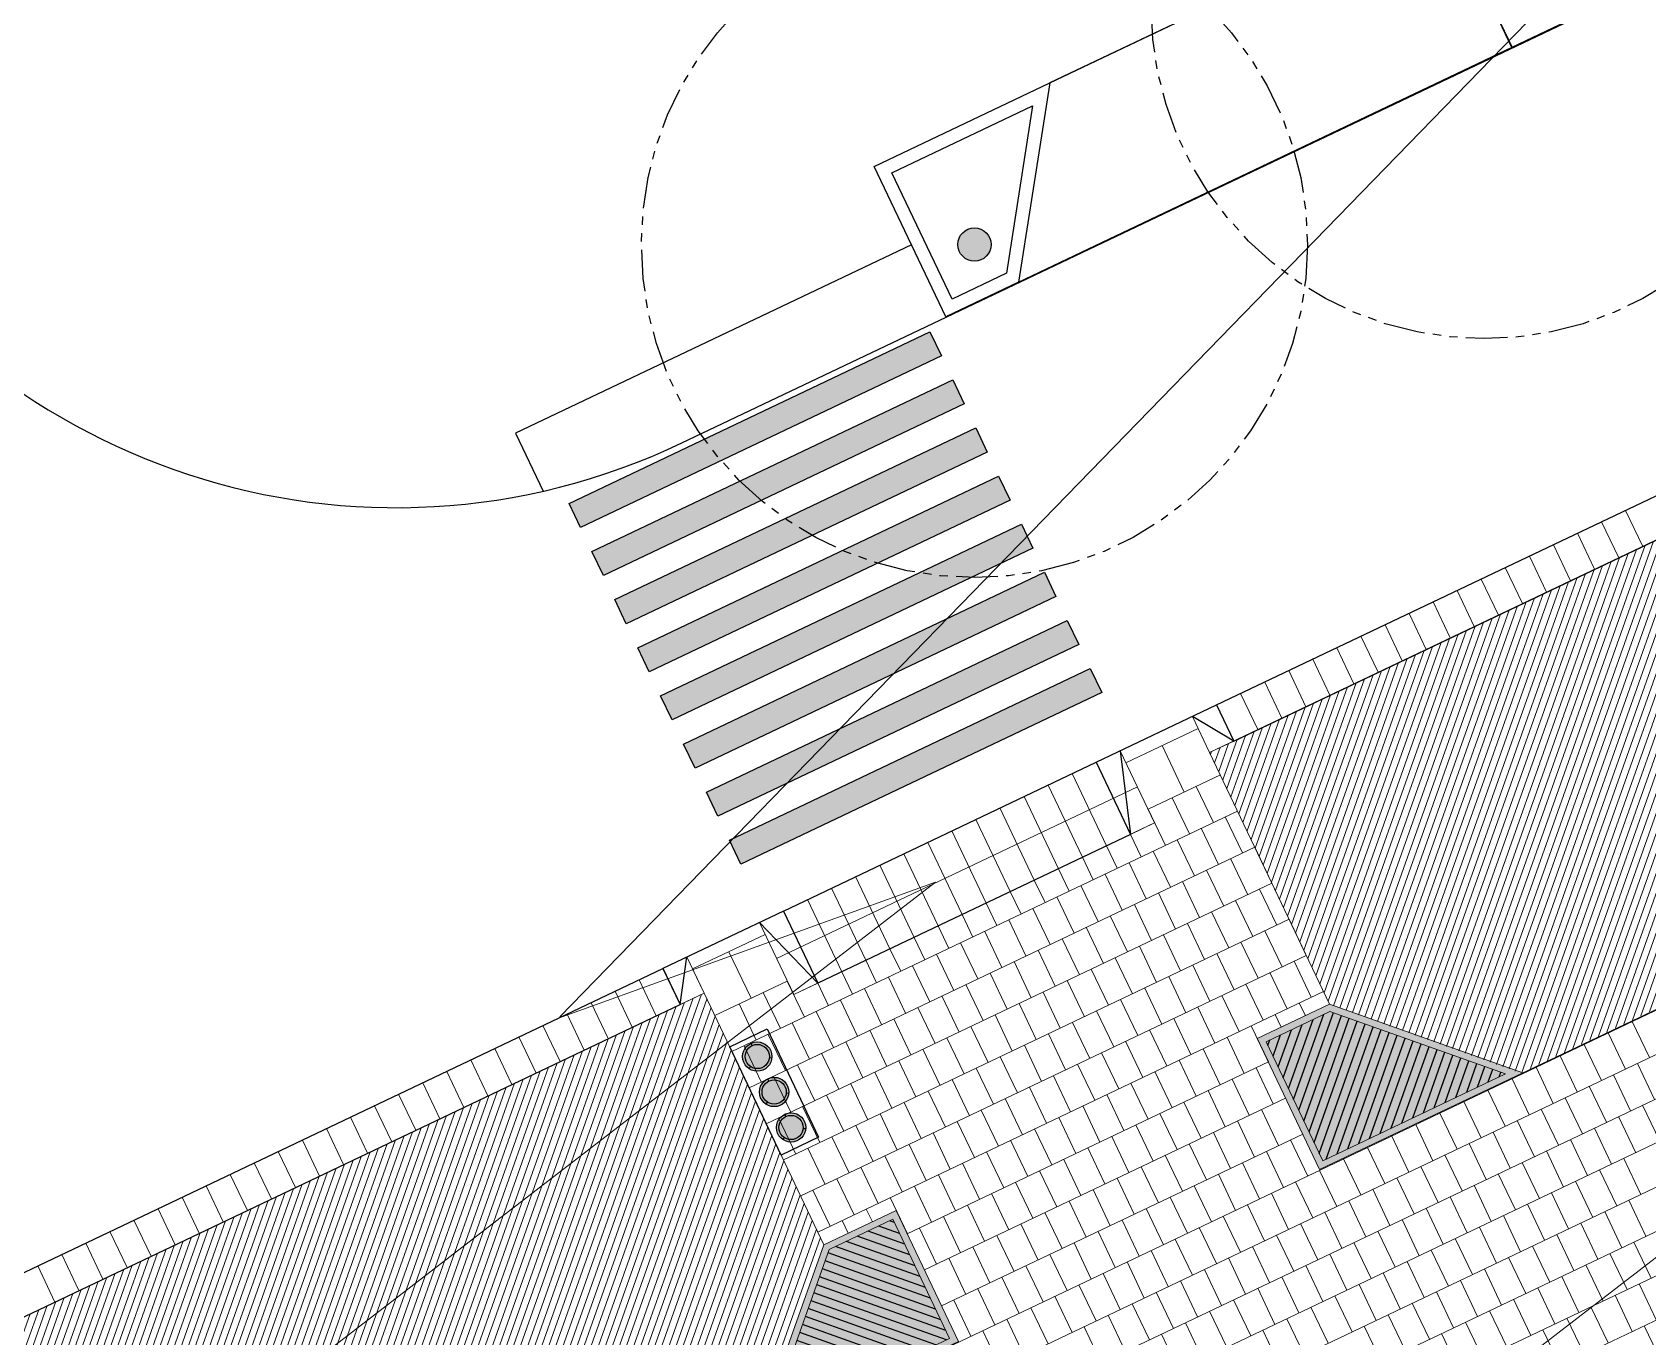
# Model space of a CAD drawing. Header units: metres. Extents: x 678805 to 1359287, y 2747329 to 5497370.
# Drawn here: x 679736.96 to 679761.22, y 2748732.66 to 2748752.24 of the extents above; entities that cross this region are included whole.
import ezdxf
from ezdxf.enums import TextEntityAlignment as Align

# ---------------------------------------------------------------- set-up
doc = ezdxf.new("R2010")
doc.units = ezdxf.units.M
for name, pattern in [('XREF_MON_EIT SUPPORT$0$HIDDEN', [0.375, 0.25, -0.125]), ('XREF_MON_EIT SUPPORT$0$LIM ACERAS$0$PHANTOM2', [1.25, 0.625, -0.125, 0.125, -0.125, 0.125, -0.125]), ('XREF_MON_SFT_TREES$0$HIDDEN', [0.375, 0.25, -0.125])]:
    doc.linetypes.add(name, pattern=pattern)
for name, color, linetype in [('00_XREF_MON_HSC_PAVEMENT', 7, 'Continuous'), ('00_XREF_TWQ_BUILDINGS', 7, 'Continuous'), ('00_XREF_TWQ_SFT_TREES', 7, 'Continuous'), ('00_XREF_TWQ_URBAN CONTEXT', 7, 'Continuous'), ('XREF_MON_EIT SUPPORT$0$02-L-Material Change', 253, 'Continuous'), ('XREF_MON_EIT SUPPORT$0$02-L-Painted line', 254, 'Continuous'), ('XREF_MON_EIT SUPPORT$0$02-L-Parking', 252, 'Continuous'), ('XREF_MON_EIT SUPPORT$0$02-L-PINTURA', 253, 'Continuous'), ('XREF_MON_EIT SUPPORT$0$L-Límite Acera', 9, 'Continuous'), ('XREF_MON_EIT SUPPORT$0$SL_TREE_CANOPY_', 254, 'XREF_MON_EIT SUPPORT$0$HIDDEN'), ('XREF_MON_EIT SUPPORT$0$SL_TREE_TRUNK_', 254, 'Continuous'), ('XREF_MON_EIT SUPPORT$0$SL_Trees_out_of_scope_', 254, 'Continuous'), ('XREF_MON_GENERAL_LAYOUT$0$02-L-Edge Line Stair +10cm', 6, 'Continuous'), ('XREF_MON_GENERAL_LAYOUT$0$02-L-Plan Change', 8, 'Continuous'), ('XREF_MON_HSC_FURNITURE$0$02-L-litter bin', 8, 'Continuous'), ('XREF_MON_HSC_PAVEMENT$0$03-TR-Tree Pit_Green', 74, 'Continuous'), ('XREF_MON_SFT_TREES$0$SL_TREE_CANOPY', 251, 'XREF_MON_SFT_TREES$0$HIDDEN'), ('XREF_MON_SFT_TREES$0$SL_TREE_TRUNK', 251, 'Continuous'), ('XREF_MON_URBAN CONTEXT$0$XREF_MON_EIT SUPPORT', 7, 'Continuous')]:
    doc.layers.add(name, color=color, linetype=linetype)
for name, color, linetype, true_color in [('02-L-Waterfeatures 01', 7, 'Continuous', 0x4da6ff), ('XREF_MON_HSC_PAVEMENT$0$03-TR-Tree Pit_White', 7, 'Continuous', 0xfcfcfc), ('XREF_MON_SFT_TREES$0$SL_TREE_ACACIA_ETBAICA', 7, 'Continuous', 0x405700)]:
    doc.layers.add(name, color=color, linetype=linetype, true_color=true_color)
for name, color, linetype, lineweight in [('XREF_MON_GENERAL_LAYOUT$0$02-L-Level Curves 0.25-0.75m', 33, 'Continuous', 5), ('XREF_MON_GENERAL_LAYOUT$0$02-L-Level Curves 1m', 37, 'Continuous', 5), ('XREF_MON_GENERAL_LAYOUT$0$02-L-Material Change', 251, 'Continuous', 5), ('XREF_MON_GENERAL_LAYOUT$0$04-BK-Tree Pit', 6, 'Continuous', 5), ('XREF_MON_HSC_PAVEMENT$0$02-L-B-Flat Bar', 251, 'Continuous', 5), ('XREF_MON_HSC_PAVEMENT$0$04-BK-Tree Pit', 6, 'Continuous', 5)]:
    doc.layers.add(name, color=color, linetype=linetype, lineweight=lineweight)
doc.layers.add('XREF_MON_HSC_FURNITURE$0$00-AUX', color=2, linetype='Continuous', plot=False)
for name, color, linetype, lineweight, true_color in [('XREF_MON_HSC_PAVEMENT$0$02-L-Joints-Paviment_07_Precast Concrete Blocks 60X40', 7, 'Continuous', 5, 0x999999), ('XREF_MON_HSC_PAVEMENT$0$03-TR-Pavement_07_Precast Concrete Blocks 20X10', 7, 'Continuous', 5, 0x999999), ('XREF_MON_HSC_PAVEMENT$0$03-TR-Pavement_07_Precast Concrete Blocks 60X40', 7, 'Continuous', 5, 0x999999)]:
    doc.layers.add(name, color=color, linetype=linetype, lineweight=lineweight, true_color=true_color)
doc.layers.get('XREF_MON_SFT_TREES$0$SL_TREE_ACACIA_ETBAICA').off()
doc.styles.add('XREF_MON_GENERAL_LAYOUT$0$Standard', font='arial.ttf')
pattern_1 = [(70.5, (0, 0), (-0.094275932128, 0.033384858509), [])]

# ---------------------------------------------------------------- blocks, each defined once
blk = doc.blocks.new('*U48')
h = blk.add_hatch(color=256)
h.dxf.hatch_style = 1
h.paths.add_polyline_path([(7.523, 13.749), (7.523, 14.149), (13.523, 14.149), (13.523, 13.749)])
h = blk.add_hatch(color=256)
h.dxf.hatch_style = 1
h.paths.add_polyline_path([(7.523, 12.949), (7.523, 13.349), (13.523, 13.349), (13.523, 12.949)])
h = blk.add_hatch(color=256)
h.dxf.hatch_style = 1
h.paths.add_polyline_path([(7.523, 12.149), (7.523, 12.549), (13.523, 12.549), (13.523, 12.149)])
h = blk.add_hatch(color=256)
h.dxf.hatch_style = 1
h.paths.add_polyline_path([(7.523, 11.349), (7.523, 11.749), (13.523, 11.749), (13.523, 11.349)])
h = blk.add_hatch(color=256)
h.dxf.hatch_style = 1
h.paths.add_polyline_path([(7.523, 10.549), (7.523, 10.949), (13.523, 10.949), (13.523, 10.549)])
h = blk.add_hatch(color=256)
h.dxf.hatch_style = 1
h.paths.add_polyline_path([(7.523, 9.749), (7.523, 10.149), (13.523, 10.149), (13.523, 9.749)])
h = blk.add_hatch(color=256)
h.dxf.hatch_style = 1
h.paths.add_polyline_path([(7.523, 8.949), (7.523, 9.349), (13.523, 9.349), (13.523, 8.949)])
h = blk.add_hatch(color=256)
h.dxf.hatch_style = 1
h.paths.add_polyline_path([(7.523, 8.149), (7.523, 8.549), (13.523, 8.549), (13.523, 8.149)])
at = {"layer": 'XREF_MON_EIT SUPPORT$0$02-L-PINTURA'}
for points in [[(7.523, 13.749), (7.523, 14.149), (13.523, 14.149), (13.523, 13.749)], [(7.523, 12.949), (7.523, 13.349), (13.523, 13.349), (13.523, 12.949)], [(7.523, 12.149), (7.523, 12.549), (13.523, 12.549), (13.523, 12.149)], [(7.523, 11.349), (7.523, 11.749), (13.523, 11.749), (13.523, 11.349)], [(7.523, 10.549), (7.523, 10.949), (13.523, 10.949), (13.523, 10.549)], [(7.523, 9.749), (7.523, 10.149), (13.523, 10.149), (13.523, 9.749)], [(7.523, 8.949), (7.523, 9.349), (13.523, 9.349), (13.523, 8.949)], [(7.523, 8.149), (7.523, 8.549), (13.523, 8.549), (13.523, 8.149)]]:
    blk.add_lwpolyline(points, close=True, dxfattribs=at)
blk = doc.blocks.new('XREF_MON_EIT SUPPORT$0$ALCORQUE 2')
at = {"layer": 'XREF_MON_EIT SUPPORT$0$02-L-Material Change', "color": 254, "ltscale": 7}
for points in [[(653177.554, 2717293.445), (653176.419, 2717295.672), (653173.819, 2717294.347), (653176.476, 2717292.896)], [(653177.285, 2717293.532), (653176.332, 2717295.403), (653174.247, 2717294.341), (653176.48, 2717293.122)]]:
    blk.add_lwpolyline(points, close=True, dxfattribs=at)
blk = doc.blocks.new('XREF_MON_EIT SUPPORT$0$parking cada 2')
at = {"layer": 'XREF_MON_EIT SUPPORT$0$02-L-Parking', "color": 254}
for points in [[(679765.512, 2748757.786), (679768.129, 2748756.263), (679760.717, 2748752.736), (679759.647, 2748754.996), (679765.512, 2748757.786)], [(679753.781, 2748752.205), (679753.313, 2748749.213), (679760.725, 2748752.74), (679759.647, 2748754.996), (679753.781, 2748752.205)]]:
    blk.add_lwpolyline(points, dxfattribs=at)
blk = doc.blocks.new('XREF_MON_EIT SUPPORT$0$trees_outofboundaries')
at = {"layer": 'XREF_MON_EIT SUPPORT$0$SL_TREE_TRUNK_'}
h = blk.add_hatch(color=256, dxfattribs=at)
h.dxf.hatch_style = 1
edge = h.paths.add_edge_path()
edge.add_arc((0, 0), 0.25, 0, 360)
at = {"layer": 'XREF_MON_EIT SUPPORT$0$SL_TREE_CANOPY_', "linetype": 'XREF_MON_EIT SUPPORT$0$LIM ACERAS$0$PHANTOM2'}
blk.add_circle((0, 0), 5, dxfattribs=at)
at = {"layer": 'XREF_MON_EIT SUPPORT$0$SL_TREE_TRUNK_'}
blk.add_circle((0, 0), 0.25, dxfattribs=at)
blk = doc.blocks.new('XREF_MON_EIT SUPPORT')
at = {"layer": 'XREF_MON_EIT SUPPORT$0$02-L-Material Change'}
blk.add_lwpolyline([(679750.161, 2748749.051), (679744.217, 2748746.223), (679744.632, 2748745.352)], dxfattribs=at)
at = {"layer": 'XREF_MON_EIT SUPPORT$0$L-Límite Acera', "color": 254}
blk.add_line((679752.238, 2748751.479), (679763.968, 2748757.061), dxfattribs=at)
at = {"layer": 'XREF_MON_EIT SUPPORT$0$L-Límite Acera'}
blk.add_lwpolyline([(679733.617, 2748750.361, 0.399635), (679746.717, 2748746.074), (679972.841, 2748853.679)], format="xyb", dxfattribs=at)
at = {"layer": 'XREF_MON_EIT SUPPORT$0$02-L-Material Change', "color": 254, "xscale": -1, "rotation": 52.4592640808437}
blk.add_blockref('XREF_MON_EIT SUPPORT$0$ALCORQUE 2', (3232345.508, 1610950), dxfattribs=at)
at = {"layer": 'XREF_MON_EIT SUPPORT$0$02-L-Painted line'}
blk.add_blockref('XREF_MON_EIT SUPPORT$0$parking cada 2', (-1.543, -0.726), dxfattribs=at)
at = {"layer": 'XREF_MON_EIT SUPPORT$0$02-L-Painted line', "rotation": 205.4458425004114}
blk.add_blockref('*U48', (679753.732, 2748758.335), dxfattribs=at)
at = {"layer": 'XREF_MON_EIT SUPPORT$0$SL_Trees_out_of_scope_'}
for p in [(679758.76, 2748752.64), (679751.108, 2748749.053)]:
    blk.add_blockref('XREF_MON_EIT SUPPORT$0$trees_outofboundaries', p, dxfattribs=at)
blk = doc.blocks.new('XREF_MON_URBAN CONTEXT')
at = {"layer": 'XREF_MON_URBAN CONTEXT$0$XREF_MON_EIT SUPPORT'}
blk.add_blockref('XREF_MON_EIT SUPPORT', (0, 0), dxfattribs=at)
blk = doc.blocks.new('XREF_MON_SFT_TREES$0$Acacia etbaica')
h = blk.add_hatch()
h.set_pattern_fill('ANSI31', color=256, scale=0.1)
edge = h.paths.add_edge_path()
edge.add_arc((0, 0), 3, 0, 360)
at = {"layer": 'XREF_MON_SFT_TREES$0$SL_TREE_TRUNK'}
h = blk.add_hatch(color=256, dxfattribs=at)
h.dxf.hatch_style = 1
edge = h.paths.add_edge_path()
edge.add_arc((0, 0), 0.15, 286.4511, 569.1271)
edge.add_arc((0, 0), 0.15, 209.1271, 286.4511)
at = {"layer": 'XREF_MON_SFT_TREES$0$SL_TREE_CANOPY'}
blk.add_circle((0, 0), 3, dxfattribs=at)
at = {"layer": 'XREF_MON_SFT_TREES$0$SL_TREE_TRUNK'}
blk.add_circle((0, 0), 0.15, dxfattribs=at)
blk.add_circle((0, 0), 0.15, dxfattribs=at)
blk = doc.blocks.new('XREF_MON_SFT_TREES')
at = {"layer": 'XREF_MON_SFT_TREES$0$SL_TREE_ACACIA_ETBAICA', "rotation": 25.44812939262281}
blk.add_blockref('XREF_MON_SFT_TREES$0$Acacia etbaica', (679764.535, 2748729.587), dxfattribs=at)
blk = doc.blocks.new('XREF_MON_HSC_PAVEMENT$0$Tree Pit Ford')
at = {"layer": 'XREF_MON_HSC_PAVEMENT$0$03-TR-Tree Pit_Green', "ltscale": 0.3}
h = blk.add_hatch(dxfattribs=at)
h.set_pattern_fill('ANSI31', color=256, scale=0.04)
h.paths.add_polyline_path([(-0.045, 1.149), (1.934, -0.83), (-1.104, -0.83), (-1.104, 1.149)])
at = {"layer": 'XREF_MON_HSC_PAVEMENT$0$03-TR-Tree Pit_White'}
h = blk.add_hatch(color=256, dxfattribs=at)
h.dxf.hatch_style = 1
h.paths.add_polyline_path([(-0.004, 1.249), (2.175, -0.93), (-1.204, -0.93), (-1.204, 1.249)])
blk = doc.blocks.new('XREF_MON_HSC_PAVEMENT')
at = {"layer": 'XREF_MON_HSC_PAVEMENT$0$03-TR-Pavement_07_Precast Concrete Blocks 20X10'}
h = blk.add_hatch(dxfattribs=at)
h.set_pattern_fill('ANSI31', color=256, scale=0.0315, angle=25.5)
h.set_pattern_definition(pattern_1)
edge = h.paths.add_edge_path()
edge.add_line((679754.639, 2748741.428), (679756.438, 2748737.648))
edge.add_line((679756.438, 2748737.648), (679759.31, 2748736.613))
edge.add_line((679759.31, 2748736.613), (679763.155, 2748738.443))
edge.add_line((679763.155, 2748738.443), (679764.159, 2748741.27))
edge.add_line((679764.159, 2748741.27), (679766.986, 2748740.266))
edge.add_line((679766.986, 2748740.266), (679770.831, 2748742.096))
edge.add_line((679770.831, 2748742.096), (679771.835, 2748744.923))
edge.add_line((679771.835, 2748744.923), (679774.662, 2748743.919))
edge.add_line((679774.662, 2748743.919), (679778.507, 2748745.748))
edge.add_line((679778.507, 2748745.748), (679779.511, 2748748.576))
edge.add_line((679779.511, 2748748.576), (679782.338, 2748747.571))
edge.add_line((679782.338, 2748747.571), (679786.176, 2748749.398))
edge.add_line((679786.176, 2748749.398), (679787.186, 2748752.228))
edge.add_line((679787.186, 2748752.228), (679790.014, 2748751.224))
edge.add_line((679790.014, 2748751.224), (679793.857, 2748753.054))
edge.add_line((679793.857, 2748753.054), (679794.828, 2748755.786))
edge.add_line((679794.828, 2748755.786), (679794.862, 2748755.88))
edge.add_line((679794.862, 2748755.88), (679797.688, 2748754.876))
edge.add_line((679797.688, 2748754.876), (679801.533, 2748756.706))
edge.add_line((679801.533, 2748756.706), (679802.537, 2748759.533))
edge.add_line((679802.537, 2748759.533), (679805.364, 2748758.529))
edge.add_line((679805.364, 2748758.529), (679809.208, 2748760.358))
edge.add_line((679809.208, 2748760.358), (679810.212, 2748763.185))
edge.add_line((679810.212, 2748763.185), (679813.04, 2748762.181))
edge.add_line((679813.04, 2748762.181), (679816.883, 2748764.01))
edge.add_line((679816.883, 2748764.01), (679817.885, 2748766.836))
edge.add_line((679817.885, 2748766.836), (679820.714, 2748765.833))
edge.add_line((679820.714, 2748765.833), (679824.559, 2748767.663))
edge.add_line((679824.559, 2748767.663), (679825.563, 2748770.49))
edge.add_line((679825.563, 2748770.49), (679828.39, 2748769.486))
edge.add_line((679828.39, 2748769.486), (679832.234, 2748771.315))
edge.add_line((679832.234, 2748771.315), (679833.238, 2748774.142))
edge.add_line((679833.238, 2748774.142), (679836.062, 2748773.137))
edge.add_line((679836.062, 2748773.137), (679839.907, 2748774.967))
edge.add_line((679839.907, 2748774.967), (679840.952, 2748777.865))
edge.add_line((679840.952, 2748777.865), (679839.153, 2748781.645))
edge.add_line((679839.153, 2748781.645), (679754.643, 2748741.429))
h = blk.add_hatch(dxfattribs=at)
h.set_pattern_fill('ANSI31', color=256, scale=0.0315, angle=25.5)
h.set_pattern_definition(pattern_1)
edge = h.paths.add_edge_path()
edge.add_line((679693.238, 2748712.205), (679695.035, 2748708.429))
edge.add_line((679695.035, 2748708.429), (679697.925, 2748707.403))
edge.add_line((679697.925, 2748707.403), (679701.77, 2748709.232))
edge.add_line((679701.77, 2748709.232), (679702.775, 2748712.059))
edge.add_line((679702.775, 2748712.059), (679705.602, 2748711.055))
edge.add_line((679705.602, 2748711.055), (679709.447, 2748712.885))
edge.add_line((679709.447, 2748712.885), (679710.451, 2748715.712))
edge.add_line((679710.451, 2748715.712), (679713.278, 2748714.708))
edge.add_line((679713.278, 2748714.708), (679717.123, 2748716.538))
edge.add_line((679717.123, 2748716.538), (679718.127, 2748719.365))
edge.add_line((679718.127, 2748719.365), (679720.954, 2748718.361))
edge.add_line((679720.954, 2748718.361), (679724.792, 2748720.187))
edge.add_line((679724.792, 2748720.187), (679725.802, 2748723.017))
edge.add_line((679725.802, 2748723.017), (679728.63, 2748722.014))
edge.add_line((679728.63, 2748722.014), (679732.474, 2748723.843))
edge.add_line((679732.474, 2748723.843), (679733.444, 2748726.576))
edge.add_line((679733.444, 2748726.576), (679733.478, 2748726.669))
edge.add_line((679733.478, 2748726.669), (679736.304, 2748725.666))
edge.add_line((679736.304, 2748725.666), (679740.149, 2748727.495))
edge.add_line((679740.149, 2748727.495), (679741.153, 2748730.322))
edge.add_line((679741.153, 2748730.322), (679743.98, 2748729.318))
edge.add_line((679743.98, 2748729.318), (679747.825, 2748731.148))
edge.add_line((679747.825, 2748731.148), (679748.847, 2748734.036))
edge.add_line((679748.847, 2748734.036), (679747.049, 2748737.816))
edge.add_line((679747.049, 2748737.816), (679693.237, 2748712.208))
at = {"layer": 'XREF_MON_HSC_PAVEMENT$0$02-L-B-Flat Bar'}
for points in [[(679759.323, 2748736.609), (679839.921, 2748774.962)], [(679756.438, 2748737.648), (679754.639, 2748741.428)], [(679748.847, 2748734.036), (679747.049, 2748737.816)]]:
    blk.add_lwpolyline(points, dxfattribs=at)
at = {"layer": 'XREF_MON_HSC_PAVEMENT$0$02-L-Joints-Paviment_07_Precast Concrete Blocks 60X40'}
for p, q in [((679754.639, 2748741.428), (679839.153, 2748781.645)), ((679753.297, 2748741.453), (679753.813, 2748740.37)), ((679754.258, 2748740.832), (679753.925, 2748741.531)), ((679748.241, 2748739.047), (679752.936, 2748741.282)), ((679754.438, 2748740.918), (679754.696, 2748740.376)), ((679754.077, 2748740.746), (679754.335, 2748740.204)), ((679753.716, 2748740.574), (679753.974, 2748740.032)), ((679754.874, 2748740.461), (679755.132, 2748739.919)), ((679753.813, 2748740.37), (679748.395, 2748737.792)), ((679753.452, 2748740.198), (679753.613, 2748739.86)), ((679754.513, 2748740.289), (679754.771, 2748739.747)), ((679753.091, 2748740.026), (679753.251, 2748739.688)), ((679753.791, 2748739.945), (679754.049, 2748739.403)), ((679754.152, 2748740.117), (679754.41, 2748739.575)), ((679755.315, 2748740.006), (679755.573, 2748739.464)), ((679752.368, 2748739.682), (679752.529, 2748739.345)), ((679752.729, 2748739.854), (679752.89, 2748739.517)), ((679753.43, 2748739.773), (679753.687, 2748739.231)), ((679754.593, 2748739.662), (679754.851, 2748739.121)), ((679754.954, 2748739.834), (679755.212, 2748739.292)), ((679752.007, 2748739.511), (679752.168, 2748739.173)), ((679752.707, 2748739.43), (679752.965, 2748738.888)), ((679753.068, 2748739.601), (679753.326, 2748739.06)), ((679754.232, 2748739.49), (679754.489, 2748738.949)), ((679751.646, 2748739.339), (679751.807, 2748739.001)), ((679752.346, 2748739.258), (679752.604, 2748738.716)), ((679753.87, 2748739.319), (679754.128, 2748738.777)), ((679755.029, 2748739.205), (679755.287, 2748738.664)), ((679755.39, 2748739.377), (679755.648, 2748738.835)), ((679750.924, 2748738.995), (679751.084, 2748738.657)), ((679751.285, 2748739.167), (679751.445, 2748738.829)), ((679751.985, 2748739.086), (679752.243, 2748738.544)), ((679753.148, 2748738.975), (679753.406, 2748738.433)), ((679753.509, 2748739.147), (679753.767, 2748738.605)), ((679754.668, 2748739.033), (679754.925, 2748738.492)), ((679748.395, 2748737.792), (679747.88, 2748738.875)), ((679750.562, 2748738.823), (679750.723, 2748738.485)), ((679751.262, 2748738.742), (679751.52, 2748738.2)), ((679751.624, 2748738.914), (679751.881, 2748738.372)), ((679752.787, 2748738.803), (679753.045, 2748738.261)), ((679754.306, 2748738.862), (679754.564, 2748738.32)), ((679755.47, 2748738.751), (679755.727, 2748738.209)), ((679755.831, 2748738.923), (679756.089, 2748738.381)), ((679749.84, 2748738.479), (679750.001, 2748738.142)), ((679750.201, 2748738.651), (679750.362, 2748738.313)), ((679750.901, 2748738.57), (679751.159, 2748738.028)), ((679752.064, 2748738.459), (679752.322, 2748737.917)), ((679752.426, 2748738.631), (679752.683, 2748738.089)), ((679753.584, 2748738.518), (679753.842, 2748737.976)), ((679753.945, 2748738.69), (679754.203, 2748738.148)), ((679755.108, 2748738.579), (679755.366, 2748738.037)), ((679747.754, 2748737.737), (679747.421, 2748738.436)), ((679749.479, 2748738.307), (679749.639, 2748737.97)), ((679750.179, 2748738.226), (679750.437, 2748737.685)), ((679750.54, 2748738.398), (679750.798, 2748737.856)), ((679751.703, 2748738.287), (679751.961, 2748737.746)), ((679753.223, 2748738.346), (679753.481, 2748737.804)), ((679754.386, 2748738.235), (679754.644, 2748737.693)), ((679754.747, 2748738.407), (679755.005, 2748737.865)), ((679755.906, 2748738.294), (679756.163, 2748737.752)), ((679747.049, 2748737.816), (679746.877, 2748738.177)), ((679748.298, 2748737.996), (679748.556, 2748737.454)), ((679748.756, 2748737.964), (679748.917, 2748737.626)), ((679749.118, 2748738.136), (679749.278, 2748737.798)), ((679749.818, 2748738.055), (679750.075, 2748737.513)), ((679751.342, 2748738.115), (679751.6, 2748737.574)), ((679752.5, 2748738.002), (679752.758, 2748737.46)), ((679752.862, 2748738.174), (679753.119, 2748737.632)), ((679754.025, 2748738.063), (679754.283, 2748737.521)), ((679755.544, 2748738.122), (679755.802, 2748737.58)), ((679693.237, 2748712.208), (679747.049, 2748737.816)), ((679747.937, 2748737.824), (679748.195, 2748737.282)), ((679749.456, 2748737.883), (679749.714, 2748737.341)), ((679750.62, 2748737.772), (679750.877, 2748737.23)), ((679750.981, 2748737.944), (679751.239, 2748737.402)), ((679752.139, 2748737.83), (679752.397, 2748737.289)), ((679753.664, 2748737.891), (679753.921, 2748737.349)), ((679754.822, 2748737.778), (679755.08, 2748737.236)), ((679755.183, 2748737.95), (679755.441, 2748737.408)), ((679756.346, 2748737.839), (679756.437, 2748737.648)), ((679747.576, 2748737.652), (679747.833, 2748737.11)), ((679748.734, 2748737.539), (679748.992, 2748736.997)), ((679749.095, 2748737.711), (679749.353, 2748737.169)), ((679750.258, 2748737.6), (679750.516, 2748737.058)), ((679751.417, 2748737.487), (679751.675, 2748736.945)), ((679751.778, 2748737.658), (679752.036, 2748737.117)), ((679752.941, 2748737.548), (679753.199, 2748737.006)), ((679753.302, 2748737.719), (679753.56, 2748737.178)), ((679754.461, 2748737.606), (679754.719, 2748737.064)), ((679755.624, 2748737.495), (679755.715, 2748737.304)), ((679755.985, 2748737.667), (679756.076, 2748737.476)), ((679748.373, 2748737.367), (679748.631, 2748736.825)), ((679749.536, 2748737.256), (679749.794, 2748736.714)), ((679749.897, 2748737.428), (679750.155, 2748736.886)), ((679751.056, 2748737.315), (679751.313, 2748736.773)), ((679752.58, 2748737.376), (679752.838, 2748736.834)), ((679753.738, 2748737.262), (679753.996, 2748736.721)), ((679754.1, 2748737.434), (679754.357, 2748736.892)), ((679755.263, 2748737.323), (679755.521, 2748736.782)), ((679747.65, 2748737.023), (679747.908, 2748736.481)), ((679748.012, 2748737.195), (679748.269, 2748736.653)), ((679749.175, 2748737.084), (679749.433, 2748736.542)), ((679750.694, 2748737.143), (679750.952, 2748736.601)), ((679751.858, 2748737.032), (679752.115, 2748736.49)), ((679752.219, 2748737.204), (679752.477, 2748736.662)), ((679753.377, 2748737.091), (679753.635, 2748736.549)), ((679754.902, 2748737.151), (679755.159, 2748736.61)), ((679748.814, 2748736.912), (679749.072, 2748736.371)), ((679749.972, 2748736.799), (679750.23, 2748736.257)), ((679750.333, 2748736.971), (679750.591, 2748736.429)), ((679751.496, 2748736.86), (679751.754, 2748736.318)), ((679753.016, 2748736.919), (679753.274, 2748736.377)), ((679754.179, 2748736.808), (679754.437, 2748736.266)), ((679754.54, 2748736.98), (679754.798, 2748736.438)), ((679748.091, 2748736.569), (679748.349, 2748736.027)), ((679748.452, 2748736.74), (679748.71, 2748736.199)), ((679749.611, 2748736.627), (679749.869, 2748736.085)), ((679750.774, 2748736.516), (679751.032, 2748735.974)), ((679751.135, 2748736.688), (679751.393, 2748736.146)), ((679752.294, 2748736.575), (679752.551, 2748736.033)), ((679752.655, 2748736.747), (679752.913, 2748736.205)), ((679753.818, 2748736.636), (679754.076, 2748736.094)), ((679754.976, 2748736.523), (679755.234, 2748735.981)), ((679755.338, 2748736.694), (679755.595, 2748736.153)), ((679748.888, 2748736.283), (679749.146, 2748735.742)), ((679749.25, 2748736.455), (679749.507, 2748735.914)), ((679750.413, 2748736.344), (679750.671, 2748735.803)), ((679751.932, 2748736.403), (679752.19, 2748735.861)), ((679753.096, 2748736.292), (679753.353, 2748735.75)), ((679753.457, 2748736.464), (679753.715, 2748735.922)), ((679754.615, 2748736.351), (679754.873, 2748735.809)), ((679748.527, 2748736.112), (679748.785, 2748735.57)), ((679750.052, 2748736.172), (679750.31, 2748735.631)), ((679751.21, 2748736.059), (679751.468, 2748735.517)), ((679751.571, 2748736.231), (679751.829, 2748735.689)), ((679752.734, 2748736.12), (679752.992, 2748735.578)), ((679754.254, 2748736.179), (679754.512, 2748735.637)), ((679755.417, 2748736.068), (679755.675, 2748735.526)), ((679748.166, 2748735.94), (679748.424, 2748735.398)), ((679749.329, 2748735.829), (679749.587, 2748735.287)), ((679749.691, 2748736.001), (679749.948, 2748735.459)), ((679750.849, 2748735.887), (679751.107, 2748735.346)), ((679752.373, 2748735.948), (679752.631, 2748735.407)), ((679753.532, 2748735.835), (679753.789, 2748735.293)), ((679753.893, 2748736.007), (679754.151, 2748735.465)), ((679755.056, 2748735.896), (679755.314, 2748735.354)), ((679748.968, 2748735.657), (679749.226, 2748735.115)), ((679750.126, 2748735.544), (679750.384, 2748735.002)), ((679750.488, 2748735.715), (679750.745, 2748735.174)), ((679751.651, 2748735.605), (679751.909, 2748735.063)), ((679752.012, 2748735.776), (679752.27, 2748735.235)), ((679753.17, 2748735.663), (679753.428, 2748735.121)), ((679754.334, 2748735.552), (679754.591, 2748735.01)), ((679754.695, 2748735.724), (679754.953, 2748735.182)), ((679755.853, 2748735.611), (679756.111, 2748735.069)), ((679748.607, 2748735.485), (679748.865, 2748734.943)), ((679749.765, 2748735.372), (679750.023, 2748734.83)), ((679751.29, 2748735.433), (679751.548, 2748734.891)), ((679752.448, 2748735.319), (679752.706, 2748734.778)), ((679752.809, 2748735.491), (679753.067, 2748734.95)), ((679753.972, 2748735.38), (679754.23, 2748734.839)), ((679755.492, 2748735.439), (679755.75, 2748734.897)), ((679749.404, 2748735.2), (679749.662, 2748734.658)), ((679750.567, 2748735.089), (679750.825, 2748734.547)), ((679750.929, 2748735.261), (679751.186, 2748734.719)), ((679752.087, 2748735.148), (679752.345, 2748734.606)), ((679753.611, 2748735.208), (679753.869, 2748734.667)), ((679754.77, 2748735.095), (679755.027, 2748734.553)), ((679755.131, 2748735.267), (679755.389, 2748734.725)), ((679748.682, 2748734.856), (679748.94, 2748734.314)), ((679749.043, 2748735.028), (679749.301, 2748734.486)), ((679750.206, 2748734.917), (679750.464, 2748734.375)), ((679751.726, 2748734.976), (679751.984, 2748734.434)), ((679752.889, 2748734.865), (679753.147, 2748734.323)), ((679753.25, 2748735.037), (679753.508, 2748734.495)), ((679754.408, 2748734.923), (679754.666, 2748734.382)), ((679749.484, 2748734.573), (679749.575, 2748734.382)), ((679749.845, 2748734.745), (679750.103, 2748734.203)), ((679751.003, 2748734.632), (679751.261, 2748734.09)), ((679751.364, 2748734.804), (679751.622, 2748734.262)), ((679752.528, 2748734.693), (679752.786, 2748734.151)), ((679753.686, 2748734.58), (679753.944, 2748734.038)), ((679754.047, 2748734.751), (679754.305, 2748734.21)), ((679749.123, 2748734.401), (679749.213, 2748734.21)), ((679750.642, 2748734.46), (679750.9, 2748733.918)), ((679751.805, 2748734.349), (679752.063, 2748733.807)), ((679752.167, 2748734.521), (679752.424, 2748733.979)), ((679753.325, 2748734.408), (679753.583, 2748733.866)), ((679750.281, 2748734.288), (679750.539, 2748733.746)), ((679751.444, 2748734.177), (679751.702, 2748733.635)), ((679752.964, 2748734.236), (679753.222, 2748733.694)), ((679751.083, 2748734.005), (679751.341, 2748733.464)), ((679752.241, 2748733.892), (679752.499, 2748733.35)), ((679752.603, 2748734.064), (679752.86, 2748733.522)), ((679750.722, 2748733.833), (679750.98, 2748733.292)), ((679751.88, 2748733.72), (679752.138, 2748733.178)), ((679751.158, 2748733.376), (679751.416, 2748732.835)), ((679751.519, 2748733.548), (679751.777, 2748733.007)), ((679750.797, 2748733.205), (679751.054, 2748732.663))]:
    blk.add_line(p, q, dxfattribs=at)
for points in [[(679761.141, 2748744.521), (679760.883, 2748745.062)], [(679760.78, 2748744.35), (679760.522, 2748744.89)], [(679760.057, 2748744.006), (679759.8, 2748744.547)], [(679760.418, 2748744.178), (679760.161, 2748744.718)], [(679759.696, 2748743.834), (679759.439, 2748744.375)], [(679758.974, 2748743.49), (679758.716, 2748744.031)], [(679759.335, 2748743.662), (679759.077, 2748744.203)], [(679758.612, 2748743.318), (679758.355, 2748743.859)], [(679758.251, 2748743.146), (679757.994, 2748743.687)], [(679757.529, 2748742.803), (679757.272, 2748743.343)], [(679757.89, 2748742.974), (679757.633, 2748743.515)], [(679757.168, 2748742.631), (679756.91, 2748743.171)], [(679756.445, 2748742.287), (679756.188, 2748742.828)], [(679756.806, 2748742.459), (679756.549, 2748743)], [(679756.084, 2748742.115), (679755.827, 2748742.656)], [(679755.723, 2748741.943), (679755.466, 2748742.484)], [(679755.001, 2748741.599), (679754.743, 2748742.14)], [(679755.362, 2748741.771), (679755.104, 2748742.312)], [(679754.639, 2748741.428), (679754.382, 2748741.968)], [(679752.936, 2748741.282), (679753.297, 2748741.453)], [(679753.452, 2748740.198), (679752.936, 2748741.282)], [(679748.137, 2748738.334), (679753.555, 2748740.912)], [(679752.729, 2748739.854), (679752.214, 2748740.938)], [(679753.091, 2748740.026), (679752.575, 2748741.11)], [(679752.368, 2748739.682), (679751.853, 2748740.766)], [(679751.646, 2748739.339), (679751.13, 2748740.422)], [(679752.007, 2748739.511), (679751.491, 2748740.594)], [(679751.285, 2748739.167), (679750.769, 2748740.25)], [(679750.562, 2748738.823), (679750.047, 2748739.907)], [(679750.924, 2748738.995), (679750.408, 2748740.078)], [(679750.201, 2748738.651), (679749.686, 2748739.735)], [(679749.84, 2748738.479), (679749.324, 2748739.563)], [(679749.118, 2748738.136), (679748.602, 2748739.219)], [(679749.479, 2748738.307), (679748.963, 2748739.391)], [(679747.88, 2748738.875), (679748.241, 2748739.047)], [(679748.756, 2748737.964), (679748.241, 2748739.047)], [(679746.332, 2748737.474), (679746.074, 2748738.015)], [(679746.693, 2748737.646), (679746.436, 2748738.187)], [(679745.971, 2748737.302), (679745.713, 2748737.843)], [(679745.248, 2748736.959), (679744.991, 2748737.499)], [(679745.609, 2748737.131), (679745.352, 2748737.671)], [(679744.887, 2748736.787), (679744.63, 2748737.328)], [(679760.984, 2748737.388), (679761.242, 2748736.846)], [(679744.526, 2748736.615), (679744.268, 2748737.156)], [(679760.262, 2748737.044), (679760.52, 2748736.503)], [(679760.623, 2748737.216), (679760.881, 2748736.674)], [(679743.803, 2748736.271), (679743.546, 2748736.812)], [(679744.165, 2748736.443), (679743.907, 2748736.984)], [(679759.901, 2748736.873), (679760.159, 2748736.331)], [(679761.062, 2748736.76), (679761.32, 2748736.219)], [(679743.442, 2748736.099), (679743.185, 2748736.64)], [(679759.179, 2748736.529), (679759.436, 2748735.987)], [(679759.54, 2748736.701), (679759.798, 2748736.159)], [(679760.7, 2748736.589), (679760.958, 2748736.047)], [(679742.72, 2748735.756), (679742.463, 2748736.296)], [(679743.081, 2748735.927), (679742.824, 2748736.468)], [(679758.817, 2748736.357), (679759.075, 2748735.815)], [(679760.339, 2748736.417), (679760.597, 2748735.875)], [(679742.359, 2748735.584), (679742.101, 2748736.124)], [(679758.456, 2748736.185), (679758.714, 2748735.643)], [(679759.617, 2748736.073), (679759.875, 2748735.531)], [(679759.978, 2748736.245), (679760.236, 2748735.703)], [(679761.139, 2748736.133), (679761.397, 2748735.591)], [(679741.636, 2748735.24), (679741.379, 2748735.781)], [(679741.997, 2748735.412), (679741.74, 2748735.953)], [(679757.734, 2748735.841), (679757.992, 2748735.299)], [(679758.095, 2748736.013), (679758.353, 2748735.471)], [(679759.256, 2748735.901), (679759.514, 2748735.359)], [(679760.417, 2748735.789), (679760.674, 2748735.247)], [(679760.778, 2748735.961), (679761.036, 2748735.419)], [(679741.275, 2748735.068), (679741.018, 2748735.609)], [(679757.373, 2748735.669), (679757.63, 2748735.128)], [(679758.533, 2748735.557), (679758.791, 2748735.016)], [(679758.895, 2748735.729), (679759.152, 2748735.187)], [(679760.055, 2748735.617), (679760.313, 2748735.075)], [(679740.914, 2748734.896), (679740.657, 2748735.437)], [(679756.65, 2748735.326), (679756.908, 2748734.784)], [(679757.011, 2748735.498), (679757.269, 2748734.956)], [(679758.172, 2748735.385), (679758.43, 2748734.844)], [(679759.694, 2748735.445), (679759.952, 2748734.903)], [(679760.855, 2748735.333), (679761.113, 2748734.791)], [(679740.192, 2748734.552), (679739.934, 2748735.093)], [(679740.553, 2748734.724), (679740.295, 2748735.265)], [(679756.289, 2748735.154), (679756.547, 2748734.612)], [(679757.811, 2748735.214), (679758.069, 2748734.672)], [(679758.972, 2748735.101), (679759.23, 2748734.56)], [(679759.333, 2748735.273), (679759.591, 2748734.732)], [(679760.494, 2748735.161), (679760.752, 2748734.619)], [(679739.83, 2748734.381), (679739.573, 2748734.921)], [(679755.567, 2748734.81), (679755.824, 2748734.268)], [(679755.928, 2748734.982), (679756.186, 2748734.44)], [(679757.089, 2748734.87), (679757.346, 2748734.328)], [(679757.45, 2748735.042), (679757.708, 2748734.5)], [(679758.611, 2748734.93), (679758.868, 2748734.388)], [(679759.771, 2748734.817), (679760.029, 2748734.276)], [(679760.133, 2748734.989), (679760.39, 2748734.448)], [(679739.108, 2748734.037), (679738.851, 2748734.578)], [(679739.469, 2748734.209), (679739.212, 2748734.749)], [(679755.205, 2748734.638), (679755.463, 2748734.096)], [(679756.727, 2748734.698), (679756.985, 2748734.156)], [(679757.888, 2748734.586), (679758.146, 2748734.044)], [(679758.249, 2748734.758), (679758.507, 2748734.216)], [(679759.41, 2748734.646), (679759.668, 2748734.104)], [(679760.932, 2748734.705), (679761.19, 2748734.164)], [(679738.747, 2748733.865), (679738.489, 2748734.406)], [(679754.844, 2748734.466), (679755.102, 2748733.924)], [(679756.005, 2748734.354), (679756.263, 2748733.812)], [(679756.366, 2748734.526), (679756.624, 2748733.984)], [(679757.527, 2748734.414), (679757.785, 2748733.872)], [(679759.049, 2748734.474), (679759.307, 2748733.932)], [(679760.21, 2748734.362), (679760.468, 2748733.82)], [(679760.571, 2748734.534), (679760.829, 2748733.992)], [(679738.386, 2748733.693), (679738.128, 2748734.234)], [(679754.122, 2748734.122), (679754.38, 2748733.581)], [(679754.483, 2748734.294), (679754.741, 2748733.753)], [(679755.644, 2748734.182), (679755.902, 2748733.64)], [(679757.166, 2748734.242), (679757.424, 2748733.7)], [(679758.327, 2748734.13), (679758.584, 2748733.588)], [(679758.688, 2748734.302), (679758.946, 2748733.76)], [(679759.849, 2748734.19), (679760.106, 2748733.648)], [(679737.663, 2748733.349), (679737.406, 2748733.89)], [(679738.024, 2748733.521), (679737.767, 2748734.062)], [(679753.761, 2748733.951), (679754.018, 2748733.409)], [(679755.283, 2748734.01), (679755.54, 2748733.469)], [(679756.443, 2748733.898), (679756.701, 2748733.357)], [(679756.805, 2748734.07), (679757.062, 2748733.528)], [(679757.965, 2748733.958), (679758.223, 2748733.416)], [(679759.126, 2748733.846), (679759.384, 2748733.304)], [(679759.487, 2748734.018), (679759.745, 2748733.476)], [(679760.648, 2748733.906), (679760.906, 2748733.364)], [(679761.009, 2748734.078), (679761.267, 2748733.536)], [(679737.302, 2748733.177), (679737.045, 2748733.718)], [(679753.038, 2748733.607), (679753.296, 2748733.065)], [(679753.399, 2748733.779), (679753.657, 2748733.237)], [(679754.56, 2748733.667), (679754.818, 2748733.125)], [(679754.921, 2748733.839), (679755.179, 2748733.297)], [(679756.082, 2748733.726), (679756.34, 2748733.185)], [(679757.243, 2748733.614), (679757.501, 2748733.073)], [(679757.604, 2748733.786), (679757.862, 2748733.244)], [(679758.765, 2748733.674), (679759.023, 2748733.132)], [(679760.287, 2748733.734), (679760.545, 2748733.192)], [(679752.677, 2748733.435), (679752.935, 2748732.893)], [(679754.199, 2748733.495), (679754.457, 2748732.953)], [(679755.36, 2748733.383), (679755.618, 2748732.841)], [(679755.721, 2748733.555), (679755.979, 2748733.013)], [(679756.882, 2748733.442), (679757.14, 2748732.901)], [(679758.404, 2748733.502), (679758.662, 2748732.96)], [(679759.565, 2748733.39), (679759.822, 2748732.848)], [(679759.926, 2748733.562), (679760.184, 2748733.02)], [(679761.087, 2748733.45), (679761.344, 2748732.908)], [(679752.316, 2748733.263), (679752.574, 2748732.721)], [(679753.477, 2748733.151), (679753.735, 2748732.609)], [(679753.838, 2748733.323), (679754.096, 2748732.781)], [(679754.999, 2748733.211), (679755.256, 2748732.669)], [(679756.521, 2748733.271), (679756.778, 2748732.729)], [(679757.681, 2748733.158), (679757.939, 2748732.617)], [(679758.043, 2748733.33), (679758.3, 2748732.789)], [(679759.203, 2748733.218), (679759.461, 2748732.676)], [(679760.725, 2748733.278), (679760.983, 2748732.736)], [(679751.594, 2748732.919), (679751.851, 2748732.378)], [(679751.955, 2748733.091), (679752.213, 2748732.549)], [(679753.116, 2748732.979), (679753.373, 2748732.437)], [(679754.637, 2748733.039), (679754.895, 2748732.497)], [(679755.798, 2748732.927), (679756.056, 2748732.385)], [(679756.159, 2748733.099), (679756.417, 2748732.557)], [(679757.32, 2748732.987), (679757.578, 2748732.445)], [(679758.481, 2748732.875), (679758.739, 2748732.333)], [(679758.842, 2748733.046), (679759.1, 2748732.505)], [(679760.003, 2748732.934), (679760.261, 2748732.393)], [(679760.364, 2748733.106), (679760.622, 2748732.564)], [(679751.232, 2748732.747), (679751.49, 2748732.206)], [(679752.754, 2748732.807), (679753.012, 2748732.265)], [(679753.915, 2748732.695), (679754.173, 2748732.153)], [(679754.276, 2748732.867), (679754.534, 2748732.325)], [(679755.437, 2748732.755), (679755.695, 2748732.213)], [(679756.959, 2748732.815), (679757.217, 2748732.273)], [(679758.12, 2748732.703), (679758.378, 2748732.161)], [(679759.642, 2748732.762), (679759.9, 2748732.221)], [(679761.164, 2748732.822), (679761.422, 2748732.28)]]:
    blk.add_lwpolyline(points, dxfattribs=at)
at = {"layer": 'XREF_MON_HSC_PAVEMENT$0$03-TR-Pavement_07_Precast Concrete Blocks 60X40'}
for p, q in [((679602.439, 2748661.942), (679961.734, 2748832.918)), ((679602.698, 2748661.401), (679961.992, 2748832.376)), ((679602.956, 2748660.859), (679962.25, 2748831.835)), ((679603.215, 2748660.318), (679962.509, 2748831.293)), ((679603.474, 2748659.776), (679962.768, 2748830.752)), ((679603.732, 2748659.235), (679963.026, 2748830.21)), ((679733.636, 2748720.387), (679963.285, 2748829.669)), ((679733.894, 2748719.845), (679963.543, 2748829.127)), ((679753.716, 2748740.574), (679754.8, 2748741.09)), ((679747.467, 2748736.936), (679755.058, 2748740.548)), ((679747.725, 2748736.394), (679755.316, 2748740.006)), ((679747.983, 2748735.853), (679755.573, 2748739.465)), ((679748.241, 2748735.311), (679755.831, 2748738.923)), ((679748.499, 2748734.769), (679756.089, 2748738.381)), ((679747.21, 2748737.478), (679748.298, 2748737.996)), ((679748.757, 2748734.227), (679756.347, 2748737.839)), ((679750.098, 2748734.201), (679755.521, 2748736.782)), ((679750.356, 2748733.659), (679755.779, 2748736.24)), ((679750.614, 2748733.118), (679756.037, 2748735.698))]:
    blk.add_line(p, q, dxfattribs=at)
at = {"layer": 'XREF_MON_HSC_PAVEMENT$0$04-BK-Tree Pit', "rotation": 25.44812425875521}
blk.add_blockref('XREF_MON_HSC_PAVEMENT$0$Tree Pit Ford', (679756.978, 2748736.522), dxfattribs=at)
at = {"layer": 'XREF_MON_HSC_PAVEMENT$0$04-BK-Tree Pit', "xscale": -1, "rotation": 25.44812430357308}
blk.add_blockref('XREF_MON_HSC_PAVEMENT$0$Tree Pit Ford', (679749.381, 2748732.907), dxfattribs=at)
blk = doc.blocks.new('XREF_MON_HSC_FURNITURE$0$3 concrete recycling bins')
at = {"true_color": 0xfcfcfc}
h = blk.add_hatch(color=7, dxfattribs=at)
h.dxf.hatch_style = 1
edge = h.paths.add_edge_path()
edge.add_arc((-0.59, 0), 0.22, 0, 360)
h = blk.add_hatch(color=7, dxfattribs=at)
h.dxf.hatch_style = 1
edge = h.paths.add_edge_path()
edge.add_arc((0, 0), 0.22, 0, 360)
h = blk.add_hatch(color=7, dxfattribs=at)
h.dxf.hatch_style = 1
edge = h.paths.add_edge_path()
edge.add_arc((0.59, 0), 0.22, 0, 360)
for points in [[(-0.773, 0), (-0.81, 0)], [(-0.499, 0.158), (-0.48, 0.191)], [(-0.182, 0), (-0.22, 0)], [(0.091, 0.158), (0.11, 0.191)], [(0.408, 0), (0.37, 0)], [(0.681, 0.158), (0.7, 0.191)], [(-0.499, -0.158), (-0.48, -0.191)], [(0.091, -0.158), (0.11, -0.191)], [(0.681, -0.158), (0.7, -0.191)]]:
    blk.add_lwpolyline(points)
for centre, radius in [((-0.59, 0), 0.22), ((-0.59, 0), 0.182), ((0, 0), 0.22), ((0, 0), 0.182), ((0.59, 0), 0.22), ((0.59, 0), 0.182)]:
    blk.add_circle(centre, radius)
at = {"layer": 'XREF_MON_HSC_FURNITURE$0$00-AUX'}
blk.add_lwpolyline([(-0.9, 0.311), (0.9, 0.311), (0.9, -0.311), (-0.9, -0.311)], close=True, dxfattribs=at)
blk = doc.blocks.new('XREF_MON_HSC_FURNITURE')
at = {"layer": 'XREF_MON_HSC_FURNITURE$0$02-L-litter bin', "rotation": 295.4507038712279}
blk.add_blockref('XREF_MON_HSC_FURNITURE$0$3 concrete recycling bins', (679748.101, 2748736.33, 0), dxfattribs=at)
blk = doc.blocks.new('XREF_MON_GENERAL_LAYOUT$0$Tree Pit Ford')
at = {"ltscale": 0.3}
blk.add_lwpolyline([(-0.045, 1.149), (1.934, -0.83), (-1.104, -0.83), (-1.104, 1.149)], close=True, dxfattribs=at)
at = {"layer": 'XREF_MON_GENERAL_LAYOUT$0$02-L-Material Change', "ltscale": 0.3}
blk.add_lwpolyline([(-0.004, 1.249), (2.175, -0.93), (-1.204, -0.93), (-1.204, 1.249)], close=True, dxfattribs=at)
blk = doc.blocks.new('XREF_MON_GENERAL_LAYOUT')
at = {"layer": 'XREF_MON_GENERAL_LAYOUT$0$02-L-Edge Line Stair +10cm'}
for points in [[(679752.936, 2748741.282), (679754.743, 2748742.141)], [(679748.241, 2748739.047), (679746.43, 2748738.186)]]:
    blk.add_lwpolyline(points, dxfattribs=at)
at = {"layer": 'XREF_MON_GENERAL_LAYOUT$0$02-L-Level Curves 0.25-0.75m', "ltscale": 0.3}
blk.add_lwpolyline([(679696.776, 2748684.105), (679797.876, 2748762.002), (679792.236, 2748759.983)], dxfattribs=at)
at = {"layer": 'XREF_MON_GENERAL_LAYOUT$0$02-L-Level Curves 1m', "ltscale": 0.3}
blk.add_line((679774.521, 2748767.933), (679744.882, 2748737.461), dxfattribs=at)
blk.add_lwpolyline([(679744.861, 2748737.439), (679750.522, 2748739.48), (679678.095, 2748683.621)], dxfattribs=at)
at = {"layer": 'XREF_MON_GENERAL_LAYOUT$0$02-L-Material Change', "ltscale": 0.3}
for p, q in [((679759.304, 2748736.599), (679839.92, 2748774.962)), ((679753.383, 2748741.273), (679754.467, 2748741.789)), ((679753.297, 2748741.453), (679753.813, 2748740.37)), ((679747.965, 2748738.695), (679746.877, 2748738.177)), ((679748.395, 2748737.792), (679747.88, 2748738.875))]:
    blk.add_line(p, q, dxfattribs=at)
for points in [[(679754.639, 2748741.428), (679754.382, 2748741.969)], [(679756.438, 2748737.648), (679754.639, 2748741.428)], [(679746.688, 2748737.644), (679747.049, 2748737.816)], [(679748.847, 2748734.036), (679747.049, 2748737.816)]]:
    blk.add_lwpolyline(points, dxfattribs=at)
at = {"layer": 'XREF_MON_GENERAL_LAYOUT$0$02-L-Material Change', "ltscale": 0.3, "elevation": 0}
for points in [[(679755.001, 2748741.599), (679754.639, 2748741.428)], [(679753.452, 2748740.198), (679753.813, 2748740.37)], [(679747.049, 2748737.816), (679746.791, 2748738.357)], [(679748.756, 2748737.964), (679748.395, 2748737.792)]]:
    blk.add_lwpolyline(points, dxfattribs=at)
at = {"layer": 'XREF_MON_GENERAL_LAYOUT$0$02-L-Plan Change'}
for p, q in [((679754.743, 2748742.141, 0), (679838.534, 2748782.015)), ((679755.001, 2748741.599, 0), (679838.792, 2748781.473, 0)), ((679748.241, 2748739.047), (679752.936, 2748741.282)), ((679753.452, 2748740.198, 0), (679748.756, 2748737.964, 0)), ((679693.34, 2748712.922, 0), (679746.43, 2748738.186, 0)), ((679693.598, 2748712.38, 0), (679746.688, 2748737.644, 0))]:
    blk.add_line(p, q, dxfattribs=at)
at = {"layer": 'XREF_MON_GENERAL_LAYOUT$0$02-L-Plan Change', "elevation": 0}
for points in [[(679754.743, 2748742.141), (679755.001, 2748741.599)], [(679755.001, 2748741.599), (679754.382, 2748741.969)], [(679753.297, 2748741.453), (679753.452, 2748740.198)], [(679752.936, 2748741.282), (679753.452, 2748740.198)], [(679748.241, 2748739.047), (679748.756, 2748737.964)], [(679747.88, 2748738.875), (679748.756, 2748737.964)], [(679746.43, 2748738.185), (679746.688, 2748737.644)]]:
    blk.add_lwpolyline(points, dxfattribs=at)
at = {"layer": 'XREF_MON_GENERAL_LAYOUT$0$02-L-Plan Change'}
blk.add_lwpolyline([(679746.688, 2748737.644), (679746.791, 2748738.357)], dxfattribs=at)
at = {"layer": 'XREF_MON_GENERAL_LAYOUT$0$04-BK-Tree Pit', "rotation": 25.44812425875521}
blk.add_blockref('XREF_MON_GENERAL_LAYOUT$0$Tree Pit Ford', (679756.978, 2748736.522), dxfattribs=at)
at = {"layer": 'XREF_MON_GENERAL_LAYOUT$0$04-BK-Tree Pit', "xscale": -1, "rotation": 25.44812430357308}
blk.add_blockref('XREF_MON_GENERAL_LAYOUT$0$Tree Pit Ford', (679749.381, 2748732.907), dxfattribs=at)
at = {"style": 'XREF_MON_GENERAL_LAYOUT$0$Standard'}
for tag, rotation, p in [('604,00', 330.2643, (679905.77, 2748776.558)), ('603,00', 330.2643, (679901.861, 2748753.477)), ('600,00', 133.826, (679944.597, 2748745.153)), ('602,00', 330.2643, (679883.319, 2748738.727)), ('601,00', 117.8906, (679920.972, 2748732.87)), ('601,00', 330.2643, (679864.777, 2748723.976)), ('600,00', 40.8833, (679777.405, 2748705.444, 1.17)), ('602,00', 330.2643, (679941.275, 2748705.483)), ('601,00', 40.8833, (679701.798, 2748703.889, 1.17)), ('598,00', 62.091, (679810.267, 2748702.619)), ('600,00', 330.2643, (679877.781, 2748691.131)), ('600,00', 19.5511, (679920.444, 2748685.496)), ('601,00', 330.2643, (679934.813, 2748683.804)), ('599,00', 330.2643, (679854.567, 2748679.061)), ('600,00', 88.3928, (679743.913, 2748675.572)), ('599,00', 20.6086, (679924.26, 2748675.216)), ('601,00', 88.3928, (679728.035, 2748671.318, -2)), ('602,00', 88.3928, (679711.826, 2748665.966, -1)), ('603,00', 88.3928, (679695.615, 2748660.611)), ('599,00', 40.8833, (679788.807, 2748655.829, 1.17)), ('601,00', 40.8833, (679627.612, 2748644.603, 1.17)), ('603,00', 41.7058, (679702.499, 2748628.484, 1.17)), ('600,00', 40.8833, (679645.925, 2748597.926, 1.17)), ('599,00', 34.2277, (679673.574, 2748555.136, 5.34))]:
    blk.add_attdef(tag, text='', height=1, rotation=rotation, dxfattribs=at).set_placement(p, align=Align.MIDDLE)
at = {"ltscale": 0.3, "style": 'XREF_MON_GENERAL_LAYOUT$0$Standard'}
for tag, rotation, p in [('603,50', 330.2643, (679911.501, 2748760.57)), ('602,50', 330.2643, (679892.865, 2748745.846)), ('600,50', 133.826, (679933.048, 2748738.729)), ('601,50', 330.2643, (679873.581, 2748731.671)), ('601,50', 101.2857, (679909.522, 2748726.945)), ('602,50', 330.2643, (679948.625, 2748713.86)), ('600,50', 39.606, (679743.243, 2748706.971)), ('600,50', 330.2643, (679880.266, 2748702.726)), ('600,50', 17.3537, (679917.615, 2748690.554)), ('599,50', 330.2643, (679867.197, 2748684.716)), ('599,50', 18.8944, (679921.71, 2748680.578)), ('599,50', 39.606, (679778.991, 2748677.241)), ('600,50', 88.3928, (679735.925, 2748673.586)), ('601,50', 88.3928, (679719.906, 2748668.581)), ('602,50', 88.3928, (679703.474, 2748663.452)), ('598,50', 330.2643, (679861.765, 2748662.397)), ('601,50', 39.606, (679610.513, 2748662.061)), ('600,00', 41.7058, (679752.308, 2748637.685)), ('601,00', 41.7058, (679736.044, 2748634.538)), ('599,00', 35.0835, (679763.043, 2748634.415, 1.17)), ('602,00', 41.7058, (679720.174, 2748633.096, 1.17)), ('600,00', 35.0835, (679747.063, 2748629.903, 1.17)), ('601,00', 35.0835, (679731.246, 2748625.239, 1.17)), ('600,50', 39.606, (679636.92, 2748621.339)), ('602,00', 35.0835, (679715.4, 2748620.639, 1.17)), ('599,50', 28.7604, (679659.482, 2748574.323))]:
    blk.add_attdef(tag, text='', height=1, rotation=rotation, dxfattribs=at).set_placement(p, align=Align.MIDDLE)

msp = doc.modelspace()

# ---------------------------------------------------------------- block references
at = {"layer": '00_XREF_MON_HSC_PAVEMENT'}
msp.add_blockref('XREF_MON_HSC_PAVEMENT', (0, 0), dxfattribs=at)
at = {"layer": '00_XREF_TWQ_BUILDINGS'}
msp.add_blockref('XREF_MON_HSC_FURNITURE', (0, 0), dxfattribs=at)
at = {"layer": '00_XREF_TWQ_SFT_TREES'}
msp.add_blockref('XREF_MON_SFT_TREES', (0, 0), dxfattribs=at)
at = {"layer": '00_XREF_TWQ_URBAN CONTEXT'}
msp.add_blockref('XREF_MON_URBAN CONTEXT', (0, 0), dxfattribs=at)
at = {"layer": '02-L-Waterfeatures 01', "color": 18, "true_color": 0x000000}
msp.add_blockref('XREF_MON_GENERAL_LAYOUT', (0, 0), dxfattribs=at)

doc.saveas('drawing.dxf')
